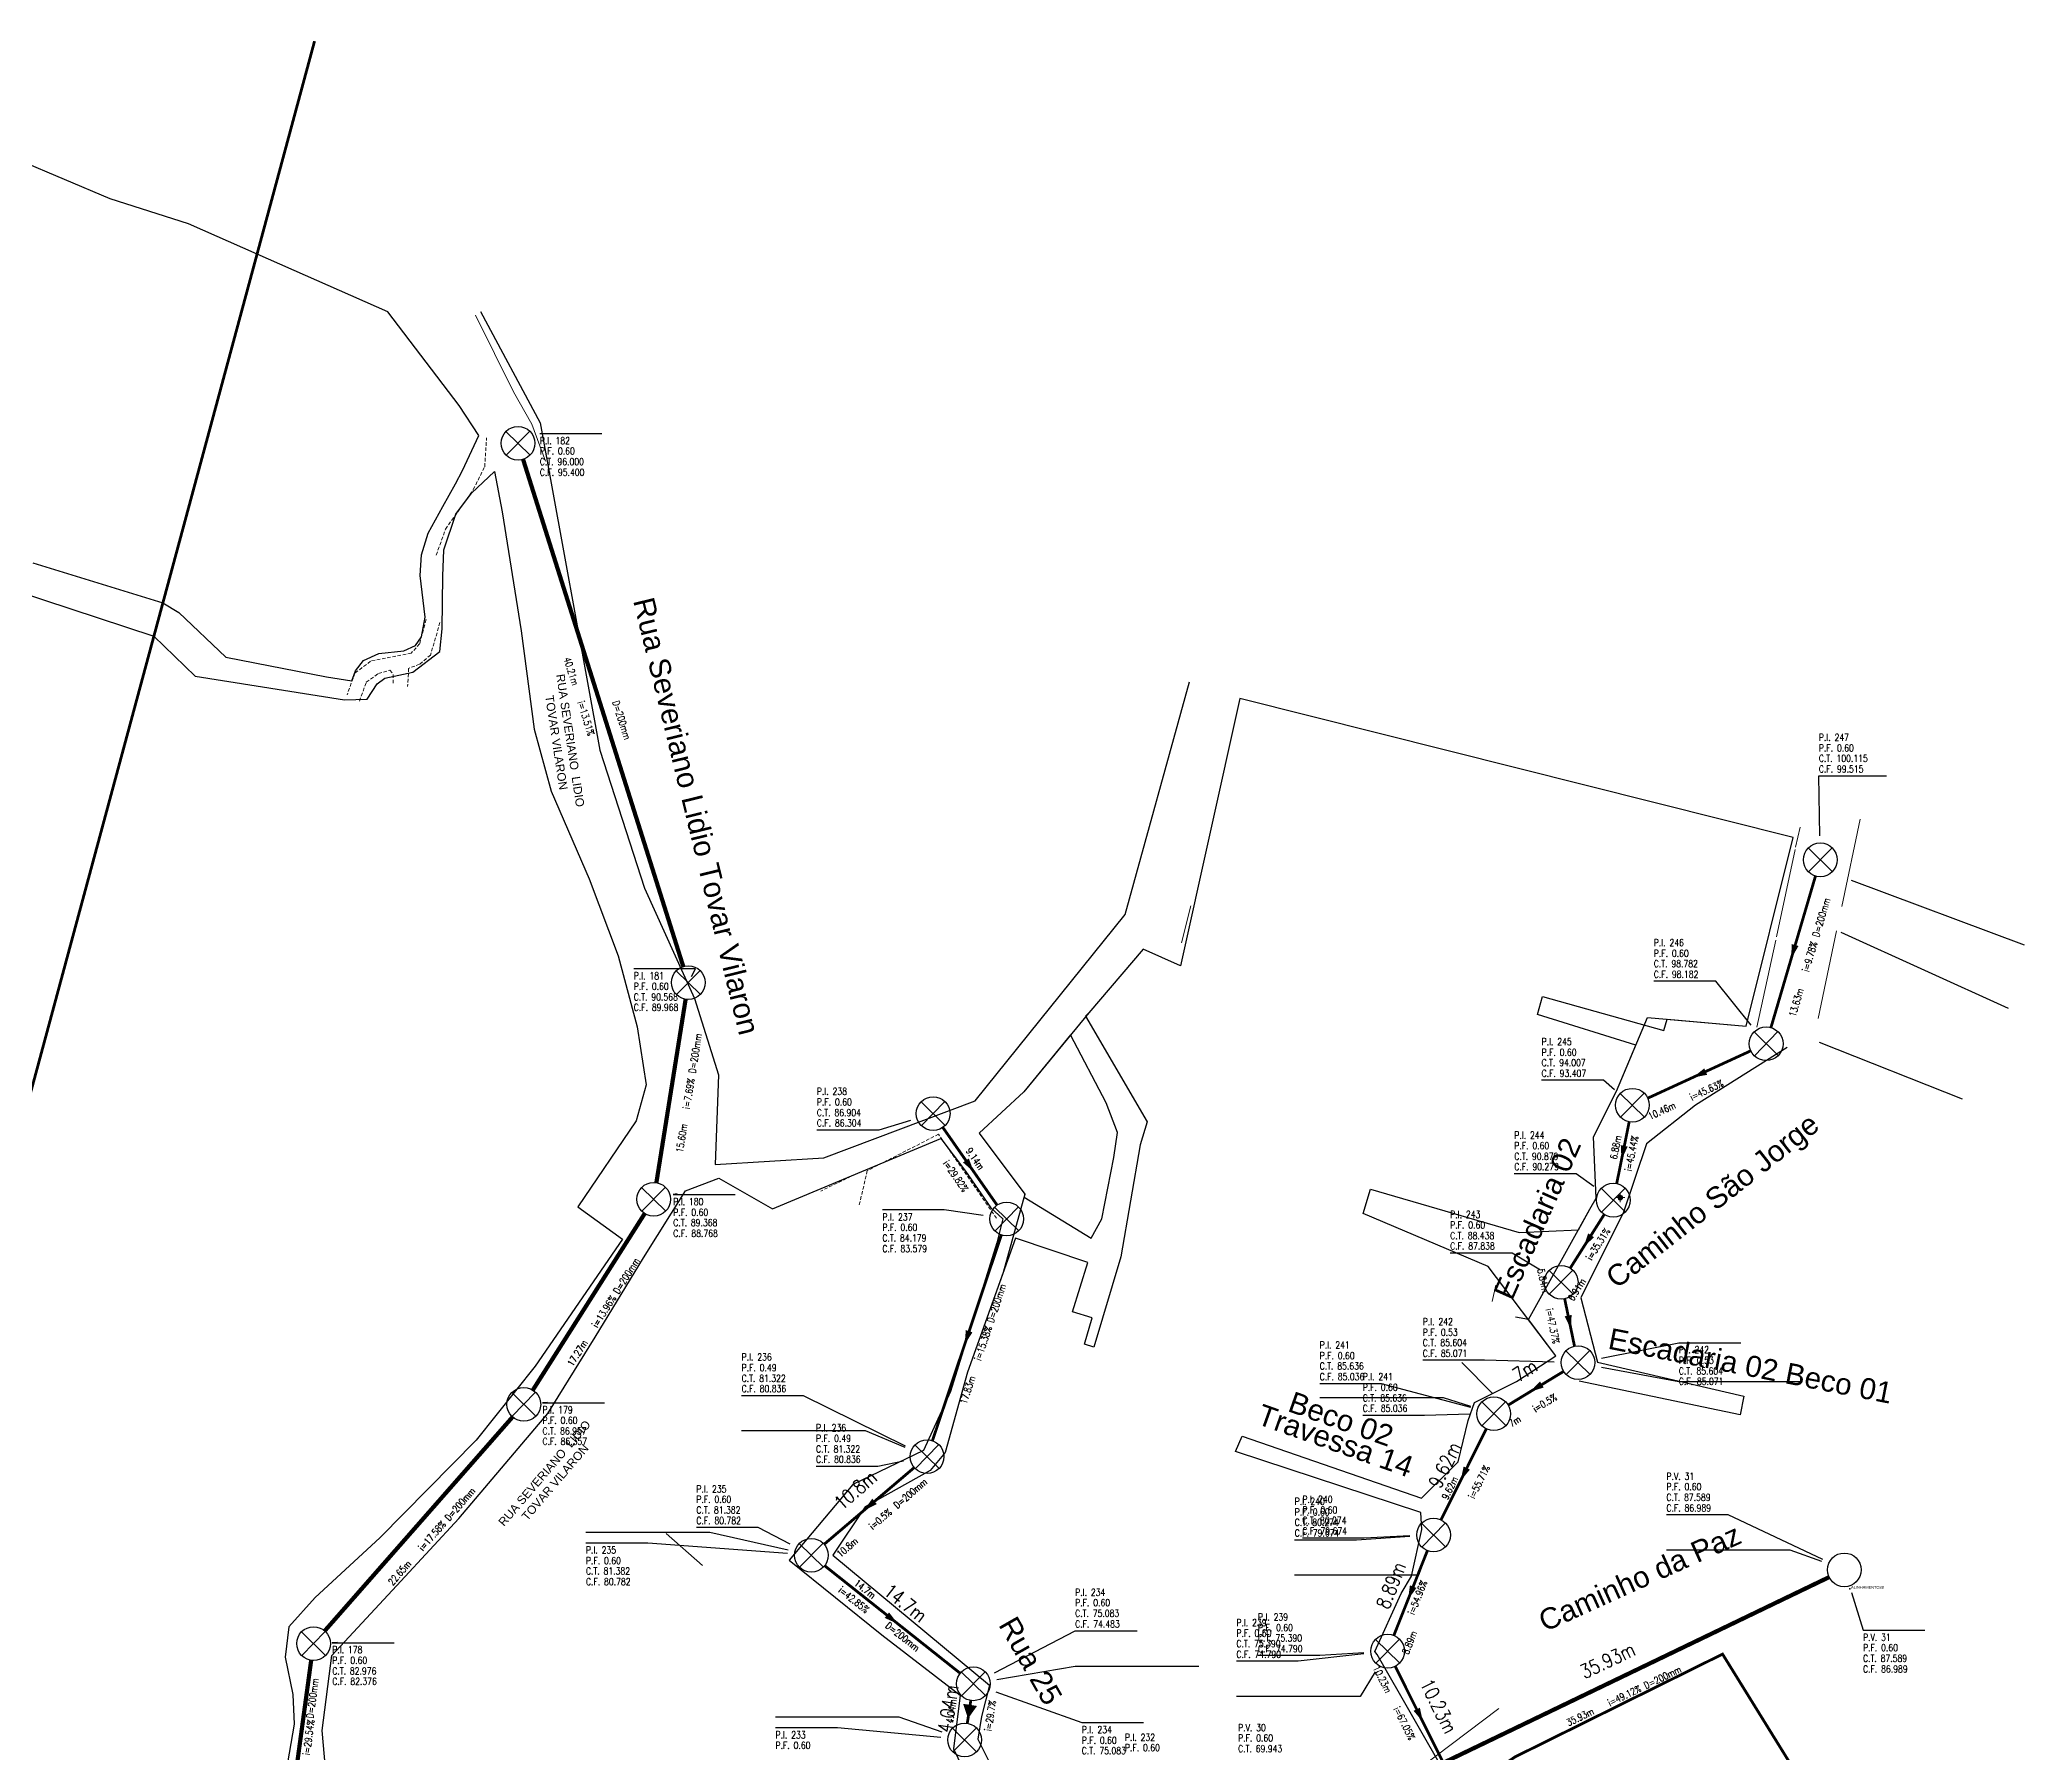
# Model space of a CAD drawing. Extents: x -289 to 361868, y -200 to 7352041.
# Drawn here: x 361727.3 to 361868.4, y 7351828.5 to 7351950.3 of the extents above; entities that cross this region are included whole.
import ezdxf
from ezdxf.enums import TextEntityAlignment as Align

# ---------------------------------------------------------------- set-up
doc = ezdxf.new("R2010")
doc.units = 0
for name, pattern in [('CONTINUO', [0]), ('DASHDOT2', [12.7, 6.35, -3.175, 0, -3.175]), ('HIDDEN', [0.375, 0.25, -0.125])]:
    doc.linetypes.add(name, pattern=pattern)
for name, color, linetype in [('A_Contorno Curvas de Nível', 3, 'Continuous'), ('PONTOS-Caixas - Esgoto_U', 1, 'Continuous'), ('PONTOS-CAIXAS_U', 1, 'Continuous'), ('PS_IND_COMPRIMENTO', 7, 'Continuous'), ('PS_IND_DIAMETRO', 7, 'Continuous'), ('PS_IND_FLUXO', 3, 'Continuous'), ('PS_IND_INCLINACAO', 7, 'Continuous'), ('PS_PONTOS_IDENTIFICACAO_LIN', 7, 'Continuous'), ('PS_PONTOS_IDENTIFICACAO_TXT', 7, 'Continuous'), ('quadrasultima', 250, 'Continuous'), ('Survey.td2', 7, 'Continuous'), ('Survey.td2_Mark', 7, 'Continuous'), ('TUBO_PVC', 1, 'Continuous'), ('ZZ-Carimbo Texto', 7, 'Continuous')]:
    doc.layers.add(name, color=color, linetype=linetype)
for name, color, linetype, lineweight in [('LT-CERCA', 2, 'ACAD_CERCA', 9), ('LT-CORRIMÃO-GUARDA-CORPO', 3, 'HIDDEN', 5), ('LT-GUIA', 2, 'DASHDOT2', 18), ('LT-LUMINÁRIA', 2, 'Continuous', 13), ('LT-PORTÃO', 6, 'Continuous', 5), ('LT-TALUDE-CRISTA', 32, 'CONTINUO', 9), ('LT-TEXTO-RUA', 170, 'Continuous', 15)]:
    doc.layers.add(name, color=color, linetype=linetype, lineweight=lineweight)
doc.styles.add('ARIAL', font='arial.ttf')
doc.styles.add('CARIMBO', font='arial.ttf', dxfattribs={"height": 2})
doc.styles.add('ROMANS', font='ROMANS.shx', dxfattribs={"height": 2})
doc.styles.get("Standard").update_dxf_attribs({"font": 'arial.ttf'})
doc.linetypes.add('ACAD_CERCA', pattern='A,25,-8,["x",Standard,S=5,R=0,X=-0.8,Y=-3],-8', length=41)

# ---------------------------------------------------------------- blocks, each defined once
blk = doc.blocks.new('LUMINARIA')
at = {"layer": 'LT-LUMINÁRIA'}
blk.add_hatch(color=256, dxfattribs=at).paths.add_polyline_path([(319797.65, 7393681.7), (319797.7, 7393682.05), (319797.65, 7393682.4), (319797.49, 7393682.71), (319797.24, 7393682.96), (319796.92, 7393683.12), (319796.58, 7393683.18), (319796.23, 7393683.12), (319795.91, 7393682.96), (319795.66, 7393682.71), (319795.5, 7393682.4), (319795.45, 7393682.05), (319795.5, 7393681.7), (319795.66, 7393681.39), (319795.91, 7393681.14), (319796.23, 7393680.98), (319796.58, 7393680.92), (319796.92, 7393680.98), (319797.24, 7393681.14), (319797.49, 7393681.39)])
for p, q in [((319794.4, 7393682.05), (319795.45, 7393682.05)), ((319796.58, 7393683.18), (319796.58, 7393684.22)), ((319796.58, 7393679.87), (319796.58, 7393680.92)), ((319797.7, 7393682.05), (319798.75, 7393682.05))]:
    blk.add_line(p, q, dxfattribs=at)
blk.add_ellipse((319796.58, 7393682.05), major_axis=(-0.798, 0.798), ratio=1, dxfattribs=at)
blk = doc.blocks.new('*U13', base_point=(4191.731, 1118.971))
for p, q in [((4191.559, 1119.139), (4191.902, 1118.803)), ((4191.898, 1119.143), (4191.563, 1118.8))]:
    blk.add_line(p, q)
blk.add_circle((4191.731, 1118.971), 0.24)
blk = doc.blocks.new('*U15', base_point=(361308.426, 7351550.49))
blk.add_circle((361308.426, 7351550.49), 0.24)
blk = doc.blocks.new('*U2995', base_point=(4191.731, 1118.971))
for p, q in [((4191.559, 1119.139), (4191.902, 1118.803)), ((4191.898, 1119.143), (4191.563, 1118.8))]:
    blk.add_line(p, q)
blk.add_circle((4191.731, 1118.971), 0.24)
blk = doc.blocks.new('*U2996', base_point=(4191.731, 1118.971))
for p, q in [((4191.559, 1119.139), (4191.902, 1118.803)), ((4191.898, 1119.143), (4191.563, 1118.8))]:
    blk.add_line(p, q)
blk.add_circle((4191.731, 1118.971), 0.24)
blk = doc.blocks.new('*U2997', base_point=(4191.731, 1118.971))
for p, q in [((4191.559, 1119.139), (4191.902, 1118.803)), ((4191.898, 1119.143), (4191.563, 1118.8))]:
    blk.add_line(p, q)
blk.add_circle((4191.731, 1118.971), 0.24)
blk = doc.blocks.new('*U2998', base_point=(4191.731, 1118.971))
for p, q in [((4191.559, 1119.139), (4191.902, 1118.803)), ((4191.898, 1119.143), (4191.563, 1118.8))]:
    blk.add_line(p, q)
blk.add_circle((4191.731, 1118.971), 0.24)
blk = doc.blocks.new('*U2999', base_point=(4191.731, 1118.971))
for p, q in [((4191.559, 1119.139), (4191.902, 1118.803)), ((4191.898, 1119.143), (4191.563, 1118.8))]:
    blk.add_line(p, q)
blk.add_circle((4191.731, 1118.971), 0.24)
blk = doc.blocks.new('*U3000', base_point=(4191.731, 1118.971))
for p, q in [((4191.559, 1119.139), (4191.902, 1118.803)), ((4191.898, 1119.143), (4191.563, 1118.8))]:
    blk.add_line(p, q)
blk.add_circle((4191.731, 1118.971), 0.24)
blk = doc.blocks.new('*U3001', base_point=(4191.731, 1118.971))
for p, q in [((4191.559, 1119.139), (4191.902, 1118.803)), ((4191.898, 1119.143), (4191.563, 1118.8))]:
    blk.add_line(p, q)
blk.add_circle((4191.731, 1118.971), 0.24)
blk = doc.blocks.new('*U3002', base_point=(4191.731, 1118.971))
for p, q in [((4191.559, 1119.139), (4191.902, 1118.803)), ((4191.898, 1119.143), (4191.563, 1118.8))]:
    blk.add_line(p, q)
blk.add_circle((4191.731, 1118.971), 0.24)
blk = doc.blocks.new('*U3007', base_point=(361308.426, 7351550.49))
blk.add_circle((361308.426, 7351550.49), 0.24)

msp = doc.modelspace()

# ---------------------------------------------------------------- linework, layer by layer
at = {"color": 251, "true_color": 0x636466, "const_width": 0.2}
msp.add_lwpolyline([(361782.29, 7351775.58), (361787.66, 7351772.02), (361792.26, 7351768.07), (361799.17, 7351761.78), (361800.62, 7351763.16), (361806.25, 7351757.17), (361812.8, 7351763.04), (361816.77, 7351759.04), (361829.23, 7351775.11), (361835.73, 7351785.21), (361844.55, 7351797.35), (361839.93, 7351802.6), (361855.81, 7351821.23), (361846.98, 7351835.5), (361832.22, 7351828.19), (361826.29, 7351824.15), (361820.37, 7351819.04), (361815.25, 7351814.41), (361813.6, 7351813.09), (361808.93, 7351809.21), (361800.27, 7351805.26), (361794.65, 7351800.7), (361792.89, 7351796.17), (361786.54, 7351784.1)], close=True, dxfattribs=at)
at = {"layer": 'A_Contorno Curvas de Nível', "color": 3, "const_width": 0.2}
msp.add_lwpolyline([(361746.85, 7351950.19), (361721.04, 7351854.62), (361653.39, 7351792.98), (361635.14, 7351749.99)], dxfattribs=at)
at = {"layer": 'LT-CERCA', "color": 0, "elevation": 85}
msp.add_lwpolyline([(361771.86, 7351844.07), (361774.44, 7351841.81)], dxfattribs=at)
at = {"layer": 'LT-CORRIMÃO-GUARDA-CORPO', "color": 0}
for points, elevation in [([(361755.5, 7351913.65), (361756.17, 7351915.49), (361758.14, 7351918.31), (361758.95, 7351919.93), (361759.08, 7351921.98)], 97.73), ([(361754.78, 7351909.06), (361754.32, 7351907.34), (361753.73, 7351906.68), (361750.83, 7351906.1), (361749.72, 7351905.25), (361749.16, 7351903.71)], 98.08), ([(361755.77, 7351908.85), (361755.09, 7351906.54), (361754.32, 7351905.89), (361753.54, 7351905.59), (361753.47, 7351904.31)], 98), ([(361750.04, 7351903.27), (361750.53, 7351904.62), (361751.39, 7351905.22), (361752.21, 7351905.46), (361752.45, 7351905.16), (361752.45, 7351904.42)], 102.81), ([(361795.34, 7351866.49), (361791.23, 7351872.47), (361786.16, 7351869.88), (361785.58, 7351867.4)], 84.2), ([(361785.02, 7351869.48), (361782.85, 7351868.43)], 87.22)]:
    msp.add_lwpolyline(points, dxfattribs=dict(at, elevation=elevation))
at = {"layer": 'LT-GUIA'}
for points, elevation in [([(361758.3, 7351930.7), (361761, 7351925.26), (361762.31, 7351922.95), (361763.27, 7351920.32)], 95.47), ([(361856.77, 7351894.88), (361855.09, 7351886.92), (361853.42, 7351879)], 101.66), ([(361849.42, 7351880.07), (361850.82, 7351886.51), (361852.17, 7351892.89), (361852.51, 7351894.31)], 99.64), ([(361808.5, 7351886.07), (361809.16, 7351888.71)], 94.29)]:
    msp.add_lwpolyline(points, dxfattribs=dict(at, elevation=elevation))
at = {"layer": 'LT-PORTÃO', "elevation": 83.67}
msp.add_lwpolyline([(361830.6, 7351860.58), (361830.86, 7351861.74)], dxfattribs=at)
at = {"layer": 'LT-TALUDE-CRISTA', "elevation": 68.59}
msp.add_lwpolyline([(361831.07, 7351831.64), (361822.07, 7351824.83), (361813.47, 7351818.53)], dxfattribs=at)
at = {"layer": 'PS_IND_FLUXO'}
for points in [[(361767.31, 7351902.61, 0.2, 0, 0), (361767.44, 7351902.23, 0, 0, 0)], [(361852.14, 7351885.92, 0.5, 0, 0), (361851.86, 7351884.96, 0, 0, 0)], [(361845.78, 7351876.92, 0.5, 0, 0), (361844.87, 7351876.5, 0, 0, 0)], [(361772.23, 7351875.75, 0.2, 0, 0), (361772.17, 7351875.35, 0, 0, 0)], [(361793.17, 7351870.6, 0.5, 0, 0), (361793.74, 7351869.78, 0, 0, 0)], [(361839.99, 7351871.64, 0.5, 0, 0), (361839.79, 7351870.66, 0, 0, 0)], [(361837.63, 7351865.28, 0.5, 0, 0), (361837.09, 7351864.44, 0, 0, 0)], [(361766.46, 7351860.72, 0.2, 0, 0), (361766.24, 7351860.38, 0, 0, 0)], [(361836, 7351859.57, 0.5, 0, 0), (361836.2, 7351858.59, 0, 0, 0)], [(361793.4, 7351858.46, 0.5, 0, 0), (361793.08, 7351857.51, 0, 0, 0)], [(361834.13, 7351854.67, 0.5, 0, 0), (361833.28, 7351854.15, 0, 0, 0)], [(361828.79, 7351848.73, 0.5, 0, 0), (361828.35, 7351847.83, 0, 0, 0)], [(361786.67, 7351846.36, 0.5, 0, 0), (361785.91, 7351845.71, 0, 0, 0)], [(361754.38, 7351844.9, 0.2, 0, 0), (361754.12, 7351844.6, 0, 0, 0)], [(361824.98, 7351840.3, 0.5, 0, 0), (361824.61, 7351839.37, 0, 0, 0)], [(361787.55, 7351838.27, 0.5, 0, 0), (361788.33, 7351837.65, 0, 0, 0)], [(361839.63, 7351833.79, 0.2, 0, 0), (361839.27, 7351833.61, 0, 0, 0)], [(361793.47, 7351831.89, 1, 0, 0), (361793.32, 7351830.91, 0, 0, 0)], [(361793.47, 7351831.89, 0.5, 0, 0), (361793.32, 7351830.91, 0, 0, 0)], [(361825.23, 7351831.58, 0.5, 0, 0), (361825.67, 7351830.68, 0, 0, 0)], [(361745.79, 7351829.02, 0.2, 0, 0), (361745.73, 7351828.62, 0, 0, 0)]]:
    msp.add_lwpolyline(points, format="xyseb", dxfattribs=at)
for points in [[(361834.77, 7351855.06), (361834.34, 7351854.8), (361832.64, 7351853.76)], [(361829.13, 7351849.4), (361828.9, 7351848.95), (361828.01, 7351847.16)], [(361787.25, 7351846.84), (361786.86, 7351846.52), (361785.34, 7351845.22)], [(361825.25, 7351841), (361825.07, 7351840.54), (361824.34, 7351838.68)], [(361786.96, 7351838.74), (361787.35, 7351838.43), (361788.92, 7351837.19)], [(361840.58, 7351834.24), (361840.13, 7351834.02), (361838.32, 7351833.16)], [(361824.89, 7351832.25), (361825.12, 7351831.8), (361826.01, 7351830.01)]]:
    msp.add_lwpolyline(points, dxfattribs=at)
at = {"layer": 'PS_PONTOS_IDENTIFICACAO_LIN', "linetype": 'Continuous'}
for points in [[(361762.87, 7351922.29), (361762.87, 7351922.29), (361767.27, 7351922.29)], [(361853.9, 7351893.68), (361853.83, 7351897.94), (361858.63, 7351897.94)], [(361853.9, 7351893.68), (361853.83, 7351897.94), (361858.63, 7351897.94)], [(361773.66, 7351883.69), (361773.95, 7351884.23), (361769.55, 7351884.23)], [(361849.01, 7351880.22), (361846.49, 7351883.34), (361842.09, 7351883.34)], [(361849.01, 7351880.22), (361846.49, 7351883.34), (361842.09, 7351883.34)], [(361839.29, 7351875.63), (361838.51, 7351876.3), (361834.11, 7351876.3)], [(361839.29, 7351875.63), (361838.51, 7351876.3), (361834.11, 7351876.3)], [(361789.22, 7351873.44), (361786.97, 7351872.76), (361782.57, 7351872.76)], [(361789.22, 7351873.44), (361786.97, 7351872.76), (361782.57, 7351872.76)], [(361837.82, 7351868.76), (361836.57, 7351869.65), (361832.17, 7351869.65)], [(361837.82, 7351868.76), (361836.57, 7351869.65), (361832.17, 7351869.65)], [(361772.63, 7351868.24), (361772.36, 7351868.17), (361776.76, 7351868.17)], [(361794.39, 7351866.69), (361791.63, 7351867.09), (361787.23, 7351867.09)], [(361794.39, 7351866.69), (361791.63, 7351867.09), (361787.23, 7351867.09)], [(361834.04, 7351862.81), (361832.01, 7351864.01), (361827.61, 7351864.01)], [(361834.04, 7351862.81), (361832.01, 7351864.01), (361827.61, 7351864.01)], [(361838.36, 7351856.55), (361843.87, 7351857.64), (361848.27, 7351857.64)], [(361835, 7351856.27), (361830.06, 7351856.39), (361825.66, 7351856.39)], [(361835, 7351856.27), (361830.06, 7351856.39), (361825.66, 7351856.39)], [(361838.37, 7351855.91), (361843.87, 7351854.89), (361852.67, 7351854.89)], [(361788.88, 7351850.29), (361781.62, 7351853.87), (361777.22, 7351853.87)], [(361829.07, 7351853.03), (361822.73, 7351854.73), (361818.33, 7351854.73)], [(361829.09, 7351853.11), (361827.13, 7351853.73), (361818.33, 7351853.73)], [(361763.42, 7351853.4), (361763.06, 7351853.37), (361767.46, 7351853.37)], [(361829.01, 7351852.55), (361825.79, 7351852.47), (361821.39, 7351852.47)], [(361829.01, 7351852.55), (361825.79, 7351852.47), (361821.39, 7351852.47)], [(361788.84, 7351850.19), (361786.02, 7351851.37), (361777.22, 7351851.37)], [(361788.74, 7351849.21), (361786.91, 7351848.84), (361782.51, 7351848.84)], [(361788.74, 7351849.21), (361786.91, 7351848.84), (361782.51, 7351848.84)], [(361854.1, 7351842.22), (361847.39, 7351845.4), (361842.99, 7351845.4)], [(361780.52, 7351842.9), (361774.95, 7351844.15), (361766.15, 7351844.15)], [(361780.67, 7351843.32), (361778.4, 7351844.5), (361774, 7351844.5)], [(361780.67, 7351843.32), (361778.4, 7351844.5), (361774, 7351844.5)], [(361824.73, 7351843.86), (361820.95, 7351843.61), (361816.55, 7351843.61)], [(361824.73, 7351843.9), (361821.5, 7351843.75), (361817.1, 7351843.75)], [(361824.73, 7351843.9), (361821.5, 7351843.75), (361817.1, 7351843.75)], [(361780.49, 7351842.66), (361770.55, 7351843.4), (361766.15, 7351843.4)], [(361825.82, 7351842.38), (361825.35, 7351841.11), (361816.55, 7351841.11)], [(361854.04, 7351842.08), (361851.79, 7351842.9), (361842.99, 7351842.9)], [(361856.14, 7351839.87), (361856.97, 7351837.2), (361861.37, 7351837.2)], [(361856.14, 7351839.87), (361856.97, 7351837.2), (361861.37, 7351837.2)], [(361795.21, 7351834.18), (361800.94, 7351837.15), (361805.34, 7351837.15)], [(361748.47, 7351836.33), (361748.11, 7351836.31), (361752.51, 7351836.31)], [(361821.48, 7351835.52), (361816.81, 7351834.99), (361812.41, 7351834.99)], [(361821.47, 7351835.6), (361818.34, 7351835.39), (361813.94, 7351835.39)], [(361821.47, 7351835.6), (361818.34, 7351835.39), (361813.94, 7351835.39)], [(361795.37, 7351833.69), (361800.94, 7351834.65), (361809.74, 7351834.65)], [(361822.28, 7351834.25), (361821.21, 7351832.49), (361812.41, 7351832.49)], [(361795.3, 7351832.82), (361801.41, 7351830.63), (361805.81, 7351830.63)], [(361795.3, 7351832.82), (361801.41, 7351830.63), (361805.81, 7351830.63)], [(361791.48, 7351829.96), (361788.43, 7351831.01), (361779.63, 7351831.01)], [(361791.39, 7351829.56), (361784.03, 7351830.26), (361779.63, 7351830.26)]]:
    msp.add_lwpolyline(points, dxfattribs=at)
at = {"layer": 'quadrasultima', "color": 5, "linetype": 'ByBlock', "lineweight": 30}
for points in [[(361726.82, 7351913.1), (361736.07, 7351910.26), (361737.2, 7351909.56), (361740.54, 7351906.39), (361747.71, 7351904.99), (361749.51, 7351904.71), (361749.77, 7351905.41), (361750.34, 7351906.15), (361751.41, 7351906.64), (361753.2, 7351906.85), (361754.04, 7351907.22), (361754.45, 7351907.84), (361754.72, 7351909.24), (361754.36, 7351912.19), (361754.46, 7351913.67), (361754.92, 7351915.21), (361755.98, 7351917.11), (361756.87, 7351918.71), (361757.37, 7351919.67), (361758.53, 7351922.15), (361757.13, 7351924.28), (361752.06, 7351930.94), (361742.76, 7351935.05), (361737.88, 7351937.2), (361732.32, 7351938.98), (361725.82, 7351941.72)], [(361726.82, 7351913.1), (361736.07, 7351910.26), (361737.2, 7351909.56), (361740.54, 7351906.39), (361747.71, 7351904.99), (361749.51, 7351904.71), (361749.77, 7351905.41), (361750.34, 7351906.15), (361751.41, 7351906.64), (361753.2, 7351906.85), (361754.04, 7351907.22), (361754.45, 7351907.84), (361754.72, 7351909.24), (361754.36, 7351912.19), (361754.46, 7351913.67), (361754.92, 7351915.21), (361755.98, 7351917.11), (361756.87, 7351918.71), (361757.37, 7351919.67), (361758.53, 7351922.15), (361757.13, 7351924.28), (361752.06, 7351930.94), (361742.76, 7351935.05), (361737.88, 7351937.2), (361732.32, 7351938.98), (361725.82, 7351941.72)], [(361725.56, 7351911.13), (361735.43, 7351907.89), (361738.35, 7351905.03), (361748.97, 7351903.36), (361750.6, 7351903.4), (361751.3, 7351904.49), (361751.85, 7351904.9), (361753.85, 7351905.32), (361755.76, 7351906.78), (361755.93, 7351908.4), (361755.97, 7351912.15), (361756.05, 7351914.02), (361756.89, 7351916.56), (361758.01, 7351918.06), (361759.64, 7351919.6), (361760.2, 7351916.73), (361761.55, 7351908.27), (361762.47, 7351901.28), (361763.68, 7351896.87), (361766.39, 7351890.62), (361768.45, 7351885.15), (361769.8, 7351880.1), (361770.44, 7351875.98), (361769.73, 7351873.42), (361765.57, 7351867.3), (361768.75, 7351865.01), (361762.53, 7351855.97), (361758.34, 7351850.72), (361751.5, 7351843.77), (361746.89, 7351839.53), (361745.03, 7351837.44), (361744.75, 7351835.29), (361745.3, 7351832.63), (361745.41, 7351830.51), (361744.58, 7351825.71)], [(361725.56, 7351911.13), (361735.43, 7351907.89), (361738.35, 7351905.03), (361748.97, 7351903.36), (361750.6, 7351903.4), (361751.3, 7351904.49), (361751.85, 7351904.9), (361753.85, 7351905.32), (361755.76, 7351906.78), (361755.93, 7351908.4), (361755.97, 7351912.15), (361756.05, 7351914.02), (361756.89, 7351916.56), (361758.01, 7351918.06), (361759.64, 7351919.6), (361760.2, 7351916.73), (361761.55, 7351908.27), (361762.47, 7351901.28), (361763.68, 7351896.87), (361766.39, 7351890.62), (361768.45, 7351885.15), (361769.8, 7351880.1), (361770.44, 7351875.98), (361769.73, 7351873.42), (361765.57, 7351867.3), (361768.75, 7351865.01), (361762.53, 7351855.97), (361758.34, 7351850.72), (361751.5, 7351843.77), (361746.89, 7351839.53), (361745.03, 7351837.44), (361744.75, 7351835.29), (361745.3, 7351832.63), (361745.41, 7351830.51), (361744.58, 7351825.71)], [(361827.5, 7351826.61), (361822.42, 7351835.48), (361822.25, 7351835.68), (361824.13, 7351839.8), (361824.87, 7351841.05), (361825.59, 7351844.35), (361825.53, 7351845.58), (361812.35, 7351849.9), (361812.81, 7351851), (361825.57, 7351846.59), (361828.18, 7351849.17), (361828.89, 7351852.11), (361829.35, 7351853.39), (361832.32, 7351854.89), (361835.12, 7351856.71), (361830.32, 7351863.07), (361821.43, 7351866.82), (361821.94, 7351868.55), (361832.51, 7351865.48), (361836.73, 7351865.66), (361837.55, 7351867.14), (361837.98, 7351867.91), (361837.79, 7351872.29), (361839.43, 7351875.54), (361840.82, 7351878.81), (361833.81, 7351880.99), (361834.17, 7351882.27), (361842.8, 7351879.85), (361843.03, 7351880.65), (361848.67, 7351880.14), (361851.99, 7351893.56), (361812.66, 7351903.46), (361808.43, 7351884.45), (361805.78, 7351885.62), (361801.91, 7351881.1), (361801.67, 7351880.86), (361806.07, 7351873.36), (361805.57, 7351871.71), (361804.19, 7351863.75), (361802.26, 7351857.32), (361801.6, 7351857.55), (361802.15, 7351859.41), (361800.75, 7351859.85), (361801.84, 7351863.34), (361796.7, 7351865.07), (361793.29, 7351855.56), (361791.69, 7351849.83), (361790.63, 7351848.56), (361786.01, 7351845.98), (361783.7, 7351842.53), (361794.84, 7351833.29), (361794.29, 7351831.06), (361794.02, 7351829.46), (361796.3, 7351824.9)], [(361827.5, 7351826.61), (361822.42, 7351835.48), (361822.25, 7351835.68), (361824.13, 7351839.8), (361824.87, 7351841.05), (361825.59, 7351844.35), (361825.53, 7351845.58), (361812.35, 7351849.9), (361812.81, 7351851), (361825.57, 7351846.59), (361828.18, 7351849.17), (361828.89, 7351852.11), (361829.35, 7351853.39), (361832.32, 7351854.89), (361835.12, 7351856.71), (361833.17, 7351859.29), (361837.55, 7351867.14), (361837.98, 7351867.91), (361837.79, 7351872.29), (361839.43, 7351875.54), (361841.65, 7351880.77), (361848.67, 7351880.14), (361851.99, 7351893.56), (361812.66, 7351903.46), (361808.43, 7351884.45), (361805.78, 7351885.62), (361801.91, 7351881.1), (361797.29, 7351875.49), (361794.12, 7351872.55), (361797.37, 7351868.2), (361795.83, 7351862.64), (361793.29, 7351855.56), (361791.69, 7351849.83), (361790.63, 7351848.56), (361786.01, 7351845.98), (361783.7, 7351842.53), (361794.84, 7351833.29), (361794.29, 7351831.06), (361794.02, 7351829.46), (361796.3, 7351824.9)], [(361851.57, 7351878.63), (361845.06, 7351874.53), (361841.57, 7351871.79), (361839.93, 7351866.93), (361836.91, 7351860.84), (361838.08, 7351856.25), (361848.5, 7351853.84), (361848.24, 7351852.51), (361836.79, 7351854.91)], [(361747.63, 7351827.4), (361747.39, 7351830.07), (361748.08, 7351835.4), (361752.99, 7351840.69), (361757.11, 7351845.15), (361763.45, 7351852.62), (361766.81, 7351858.04), (361770.25, 7351863.67), (361773.24, 7351868.44), (361775.6, 7351869.35), (361779.42, 7351867.17), (361791.38, 7351872.17), (361793.14, 7351869.85), (361794.94, 7351867.24), (361795.8, 7351866.44), (361795.38, 7351864.74), (361792.08, 7351854.17), (361790.15, 7351849.97), (361785.13, 7351847.55), (361780.59, 7351842.19), (361787.2, 7351836.87), (361792.76, 7351832.58), (361792.28, 7351828.77), (361795.91, 7351821.22)], [(361747.63, 7351827.4), (361747.39, 7351830.07), (361748.08, 7351835.4), (361752.99, 7351840.69), (361757.11, 7351845.15), (361763.45, 7351852.62), (361766.81, 7351858.04), (361770.25, 7351863.67), (361773.24, 7351868.44), (361775.6, 7351869.35), (361779.42, 7351867.17), (361791.38, 7351872.17), (361793.14, 7351869.85), (361794.94, 7351867.24), (361795.8, 7351866.44), (361795.38, 7351864.74), (361792.08, 7351854.17), (361790.15, 7351849.97), (361785.13, 7351847.55), (361780.59, 7351842.19), (361787.2, 7351836.87), (361792.76, 7351832.58), (361792.28, 7351828.77), (361795.91, 7351821.22)], [(361855.81, 7351821.23), (361846.98, 7351835.5), (361832.22, 7351828.19)]]:
    msp.add_lwpolyline(points, dxfattribs=at)
at = {"layer": 'quadrasultima', "color": 5, "linetype": 'ByBlock', "lineweight": 30, "elevation": 95.51}
msp.add_lwpolyline([(361758.66, 7351930.97), (361762.89, 7351923.04), (361767.14, 7351899.78), (361770.32, 7351889.96), (361773.87, 7351882.12), (361775.58, 7351876.68), (361775.34, 7351870.32), (361783.06, 7351870.78), (361793.82, 7351874.85), (361804.5, 7351888.09), (361809.06, 7351904.63)], dxfattribs=at)
msp.add_lwpolyline([(361758.66, 7351930.97), (361762.89, 7351923.04), (361767.14, 7351899.78), (361770.32, 7351889.96), (361773.87, 7351882.12), (361775.58, 7351876.68), (361775.34, 7351870.32), (361783.06, 7351870.78), (361793.82, 7351874.85), (361804.5, 7351888.09), (361809.06, 7351904.63)], dxfattribs=at)
at = {"layer": 'quadrasultima', "flags": 128}
for points in [[(361856.13, 7351890.53), (361868.44, 7351885.94)], [(361855.4, 7351886.83), (361867.29, 7351881.44)], [(361853.85, 7351879.02), (361864.02, 7351874.98)], [(361833.17, 7351859.29), (361832.25, 7351859.47)], [(361830.63, 7351854.04), (361828.45, 7351856.23)]]:
    msp.add_lwpolyline(points, dxfattribs=at)
at = {"layer": 'quadrasultima', "color": 5, "linetype": 'ByBlock', "lineweight": 30}
msp.add_lwpolyline([(361797.31, 7351867.99), (361802.07, 7351865.07), (361802.83, 7351866.46), (361803.69, 7351870.82), (361803.94, 7351872.59), (361803.15, 7351874.69), (361800.62, 7351879.53), (361797.29, 7351875.49), (361794.12, 7351872.55), (361797.37, 7351868.2)], close=True, dxfattribs=at)
at = {"layer": 'Survey.td2'}
msp.add_point((361856.04, 7351840.15, 64.72), dxfattribs=at)
msp.add_point((361856.04, 7351840.15, 64.72), dxfattribs=at)
at = {"layer": 'TUBO_PVC', "linetype": 'Continuous'}
for points, const_width in [([(361773.07, 7351884.4), (361761.68, 7351920.45)], 0.3), ([(361850.42, 7351880.05), (361853.59, 7351890.83)], 0.2), ([(361771.16, 7351869.03), (361773.24, 7351882.07)], 0.3), ([(361841.66, 7351875.03), (361848.99, 7351878.4)], 0.2), ([(361839.45, 7351868.95), (361840.34, 7351873.35)], 0.2), ([(361795.39, 7351867.42), (361791.53, 7351872.95)], 0.2), ([(361762.37, 7351854.27), (361770.33, 7351866.83)], 0.3), ([(361836.15, 7351862.95), (361838.57, 7351866.77)], 0.2), ([(361790.79, 7351850.67), (361795.69, 7351865.3)], 0.2), ([(361836.45, 7351857.4), (361835.75, 7351860.77)], 0.2), ([(361831.74, 7351853.21), (361835.67, 7351855.6)], 0.2), ([(361747.57, 7351837.15), (361760.93, 7351852.36)], 0.3), ([(361826.96, 7351845.05), (361830.18, 7351851.52)], 0.2), ([(361783.09, 7351843.31), (361789.49, 7351848.76)], 0.2), ([(361823.6, 7351836.82), (361825.99, 7351842.86)], 0.2), ([(361792.76, 7351834.14), (361783.12, 7351841.79)], 0.2), ([(361744.91, 7351822.59), (361746.61, 7351835.06)], 0.3), ([(361827.2, 7351827.62), (361823.7, 7351834.63)], 0.2), ([(361793.27, 7351830.59), (361793.52, 7351832.21)], 0.2)]:
    msp.add_lwpolyline(points, dxfattribs=dict(at, const_width=const_width))
for points in [[(361831.74, 7351853.21), (361835.67, 7351855.6)], [(361826.96, 7351845.05), (361830.18, 7351851.52)], [(361783.09, 7351843.31), (361789.49, 7351848.76)], [(361823.6, 7351836.82), (361825.99, 7351842.86)], [(361792.76, 7351834.14), (361783.12, 7351841.79)], [(361827.2, 7351827.62), (361823.7, 7351834.63)], [(361793.27, 7351830.59), (361793.52, 7351832.21)]]:
    msp.add_lwpolyline(points, dxfattribs=at)
at = {"layer": 'TUBO_PVC', "const_width": 0.3}
msp.add_lwpolyline([(361824.34, 7351826.43), (361854.55, 7351840.97)], dxfattribs=at)
at = {"layer": 'TUBO_PVC'}
msp.add_lwpolyline([(361824.34, 7351826.43), (361854.55, 7351840.97)], dxfattribs=at)

# ---------------------------------------------------------------- block references
at = {"layer": 'LT-LUMINÁRIA', "xscale": 0.1463980037212967, "yscale": 0.1463980037212967, "zscale": 0.1463980037212967}
msp.add_blockref('LUMINARIA', (315022.12, 6269447.67, 90.57), dxfattribs=at)
at = {"layer": 'PONTOS-Caixas - Esgoto_U', "xscale": 5, "yscale": 5, "zscale": 5}
for name, p in [('*U13', (361761.32, 7351921.6)), ('*U13', (361853.93, 7351891.98)), ('*U13', (361773.43, 7351883.25)), ('*U13', (361850.08, 7351878.9)), ('*U13', (361790.84, 7351873.93)), ('*U13', (361840.57, 7351874.53)), ('*U13', (361770.97, 7351867.84)), ('*U13', (361839.21, 7351867.78)), ('*U13', (361796.07, 7351866.44)), ('*U13', (361835.5, 7351861.94)), ('*U13', (361836.7, 7351856.23)), ('*U3002', (361836.7, 7351856.23)), ('*U13', (361761.73, 7351853.26)), ('*U13', (361830.71, 7351852.59)), ('*U3001', (361830.71, 7351852.59)), ('*U13', (361790.41, 7351849.54)), ('*U2998', (361790.41, 7351849.54)), ('*U13', (361826.43, 7351843.97)), ('*U3000', (361826.43, 7351843.97)), ('*U13', (361782.18, 7351842.53)), ('*U2997', (361782.18, 7351842.53)), ('*U13', (361746.78, 7351836.25)), ('*U13', (361823.16, 7351835.71)), ('*U2999', (361823.16, 7351835.71)), ('*U13', (361793.7, 7351833.39)), ('*U2996', (361793.7, 7351833.39)), ('*U13', (361793.08, 7351829.4)), ('*U2995', (361793.08, 7351829.4))]:
    msp.add_blockref(name, p, dxfattribs=at)
at = {"layer": 'PONTOS-CAIXAS_U', "xscale": 5, "yscale": 5, "zscale": 5}
for name in ['*U15', '*U3007']:
    msp.add_blockref(name, (361855.64, 7351841.49), dxfattribs=at)

# ---------------------------------------------------------------- texts
at = {"layer": 'LT-TEXTO-RUA', "ltscale": 4, "char_height": 0.6, "attachment_point": 1, "style": 'ARIAL'}
for insert, rotation in [((361764.62, 7351905.23), 278.6252), ((361759.87, 7351844.93, 1487.01), 49.4945)]:
    msp.add_mtext('\\pxqc;RUA SEVERIANO  LIDIO\\PTOVAR VILARON', dxfattribs=dict(at, insert=insert, rotation=rotation))
at = {"layer": 'PS_IND_COMPRIMENTO', "style": 'ROMANS', "width": 0.8}
for s, height, rotation, p in [('40.21m', 0.5, 287.5249, (361765.11, 7351905.38)), ('13.63m', 0.5, 73.6156, (361852.22, 7351881.83)), ('10.46m', 0.5, 24.7155, (361842.66, 7351874.14)), ('15.60m', 0.5, 80.9505, (361772.96, 7351872.19)), ('6.88m', 0.5, 78.573, (361839.38, 7351871.53)), ('9.14m', 0.5, 304.9085, (361793.83, 7351870.72)), ('5.84m', 0.5, 281.7764, (361834.23, 7351862.06)), ('6.91m', 0.5, 57.5767, (361836.62, 7351861.42)), ('17.27m', 0.5, 57.617, (361765.55, 7351856.91)), ('17.83m', 0.5, 71.469, (361793.29, 7351854.28)), ('7m', 1, 31.276, (361832.92, 7351855.69)), ('7m', 0.5, 31.276, (361832.2, 7351852.06)), ('9.62m', 1, 63.5536, (361827.23, 7351848.95)), ('10.8m', 1, 40.4158, (361785.32, 7351847.18)), ('9.62m', 0.5, 63.5536, (361827.59, 7351847.31)), ('10.8m', 0.5, 40.4158, (361784.73, 7351843.09)), ('22.65m', 0.5, 48.6957, (361752.9, 7351841.28)), ('8.89m', 1, 68.4725, (361823.4, 7351840.39)), ('14.7m', 0.5, 321.5773, (361786, 7351840.12)), ('14.7m', 1, 321.5773, (361788.87, 7351839.14)), ('8.89m', 0.5, 68.4725, (361824.72, 7351836.32)), ('35.93m', 1, 25.7032, (361838.8, 7351835.05)), ('10.23m', 0.5, 296.5382, (361822.79, 7351833.71)), ('4.04m', 1, 81.23, (361791.91, 7351831.63)), ('10.23m', 1, 296.5382, (361826.79, 7351831.8)), ('4.04m', 0.5, 81.23, (361792.14, 7351831.44)), ('35.93m', 0.5, 25.7032, (361836.85, 7351831.03))]:
    msp.add_text(s, height=height, rotation=rotation, dxfattribs=at).set_placement(p, align=Align.MIDDLE_CENTER)
at = {"layer": 'PS_IND_DIAMETRO', "style": 'ROMANS', "width": 0.8}
for rotation, p in [(287.5249, (361768.69, 7351901.92)), (73.6156, (361854, 7351887.88)), (80.9505, (361773.92, 7351878.21)), (57.617, (361769.03, 7351862.4)), (71.469, (361795.35, 7351860.44)), (48.6957, (361757.19, 7351846.16)), (40.4158, (361789.22, 7351846.92)), (321.5773, (361788.67, 7351836.74)), (25.7032, (361842.71, 7351833.85)), (82.2063, (361746.7, 7351832.36))]:
    msp.add_text('D=200mm', height=0.5, rotation=rotation, dxfattribs=at).set_placement(p, align=Align.MIDDLE_CENTER)
at = {"layer": 'PS_IND_INCLINACAO', "style": 'ROMANS', "width": 0.8}
for s, rotation, p in [('i=13.51%', 287.5249, (361766.16, 7351902.04)), ('i=9.78%', 73.6156, (361853.18, 7351885.1)), ('i=7.69%', 80.9505, (361773.46, 7351875.35)), ('i=45.63%', 24.7155, (361845.84, 7351875.6)), ('i=45.44%', 78.573, (361840.51, 7351871.1)), ('i=29.82%', 304.9085, (361792.45, 7351869.49)), ('i=35.31%', 57.5767, (361838.13, 7351864.65)), ('i=13.96%', 57.617, (361767.43, 7351859.87)), ('i=47.37%', 281.7764, (361834.9, 7351858.83)), ('i=15.38%', 71.469, (361794.4, 7351857.6)), ('i=0.5%', 31.276, (361834.34, 7351853.36)), ('i=55.71%', 63.5536, (361829.67, 7351847.74)), ('i=0.5%', 40.4158, (361787.09, 7351845.1)), ('i=17.58%', 48.6957, (361755.21, 7351843.91)), ('i=42.85%', 321.5773, (361785.2, 7351839.36)), ('i=54.96%', 68.4725, (361825.29, 7351839.53)), ('i=49.12%', 25.7032, (361840, 7351832.55)), ('i=29.7%', 81.23, (361794.9, 7351831.12)), ('i=67.05%', 296.5382, (361824.35, 7351830.58)), ('i=29.54%', 82.2063, (361746.43, 7351829.58))]:
    msp.add_text(s, height=0.5, rotation=rotation, dxfattribs=at).set_placement(p, align=Align.MIDDLE_CENTER)
at = {"layer": 'PS_PONTOS_IDENTIFICACAO_TXT', "style": 'ROMANS', "width": 0.8}
for s, p in [('P.I. 182', (361762.87, 7351921.54)), ('C.T. 96.000', (361762.87, 7351920.04)), ('P.F. 0.60', (361762.87, 7351920.79)), ('C.F. 95.400', (361762.87, 7351919.29)), ('P.I. 247', (361853.83, 7351900.44)), ('C.T. 100.115', (361853.83, 7351898.94)), ('P.F. 0.60', (361853.83, 7351899.69)), ('C.F. 99.515', (361853.83, 7351898.19)), ('P.I. 246', (361842.09, 7351885.84)), ('C.T. 98.782', (361842.09, 7351884.34)), ('P.F. 0.60', (361842.09, 7351885.09)), ('P.I. 181', (361769.55, 7351883.48)), ('C.F. 98.182', (361842.09, 7351883.59)), ('C.T. 90.568', (361769.55, 7351881.98)), ('P.F. 0.60', (361769.55, 7351882.73)), ('C.F. 89.968', (361769.55, 7351881.23)), ('P.I. 245', (361834.11, 7351878.8)), ('C.T. 94.007', (361834.11, 7351877.3)), ('P.F. 0.60', (361834.11, 7351878.05)), ('C.F. 93.407', (361834.11, 7351876.55)), ('P.I. 238', (361782.57, 7351875.26)), ('P.F. 0.60', (361782.57, 7351874.51)), ('C.T. 86.904', (361782.57, 7351873.76)), ('C.F. 86.304', (361782.57, 7351873.01)), ('P.I. 244', (361832.17, 7351872.15)), ('C.T. 90.879', (361832.17, 7351870.65)), ('P.F. 0.60', (361832.17, 7351871.4)), ('C.F. 90.279', (361832.17, 7351869.9)), ('P.I. 180', (361772.36, 7351867.42)), ('C.T. 89.368', (361772.36, 7351865.92)), ('P.F. 0.60', (361772.36, 7351866.67)), ('P.I. 237', (361787.23, 7351866.34)), ('P.I. 243', (361827.61, 7351866.51)), ('C.F. 88.768', (361772.36, 7351865.17)), ('C.T. 84.179', (361787.23, 7351864.84)), ('P.F. 0.60', (361787.23, 7351865.59)), ('C.T. 88.438', (361827.61, 7351865.01)), ('P.F. 0.60', (361827.61, 7351865.76)), ('C.F. 83.579', (361787.23, 7351864.09)), ('C.F. 87.838', (361827.61, 7351864.26)), ('P.I. 242', (361825.66, 7351858.89)), ('P.F. 0.53', (361825.66, 7351858.14)), ('P.I. 236', (361777.22, 7351856.37)), ('P.I. 241', (361818.33, 7351857.23)), ('P.F. 0.60', (361818.33, 7351856.48)), ('C.T. 85.604', (361825.66, 7351857.39)), ('C.F. 85.071', (361825.66, 7351856.64)), ('P.I. 242', (361843.87, 7351856.89)), ('P.F. 0.53', (361843.87, 7351856.14)), ('C.T. 81.322', (361777.22, 7351854.87)), ('P.F. 0.49', (361777.22, 7351855.62)), ('C.T. 85.636', (361818.33, 7351855.73)), ('C.F. 85.036', (361818.33, 7351854.98)), ('P.I. 241', (361821.39, 7351854.97)), ('C.T. 85.604', (361843.87, 7351855.39)), ('C.F. 85.071', (361843.87, 7351854.64)), ('C.F. 80.836', (361777.22, 7351854.12)), ('C.T. 85.636', (361821.39, 7351853.47)), ('P.F. 0.60', (361821.39, 7351854.22)), ('P.I. 179', (361763.06, 7351852.62)), ('P.F. 0.60', (361763.06, 7351851.87)), ('C.F. 85.036', (361821.39, 7351852.72)), ('C.T. 86.957', (361763.06, 7351851.12)), ('C.F. 86.357', (361763.06, 7351850.37)), ('P.I. 236', (361782.51, 7351851.34)), ('P.F. 0.49', (361782.51, 7351850.59)), ('C.T. 81.322', (361782.51, 7351849.84)), ('C.F. 80.836', (361782.51, 7351849.09)), ('P.V. 31', (361842.99, 7351847.9)), ('P.I. 235', (361774, 7351847)), ('P.F. 0.60', (361774, 7351846.25)), ('P.I. 240', (361817.1, 7351846.25)), ('C.T. 87.589', (361842.99, 7351846.4)), ('P.F. 0.60', (361842.99, 7351847.15)), ('C.T. 81.382', (361774, 7351845.5)), ('C.F. 80.782', (361774, 7351844.75)), ('P.I. 240', (361816.55, 7351846.11)), ('P.F. 0.60', (361816.55, 7351845.36)), ('C.T. 80.274', (361817.1, 7351844.75)), ('P.F. 0.60', (361817.1, 7351845.5)), ('C.F. 86.989', (361842.99, 7351845.65)), ('C.T. 80.274', (361816.55, 7351844.61)), ('C.F. 79.674', (361816.55, 7351843.86)), ('C.F. 79.674', (361817.1, 7351844)), ('P.I. 235', (361766.15, 7351842.65)), ('P.F. 0.60', (361766.15, 7351841.9)), ('C.T. 81.382', (361766.15, 7351841.15)), ('C.F. 80.782', (361766.15, 7351840.4)), ('P.I. 234', (361800.94, 7351839.65)), ('C.T. 75.083', (361800.94, 7351838.15)), ('P.F. 0.60', (361800.94, 7351838.9)), ('P.I. 239', (361813.94, 7351837.89)), ('C.F. 74.483', (361800.94, 7351837.4)), ('P.I. 239', (361812.41, 7351837.49)), ('P.F. 0.60', (361812.41, 7351836.74)), ('C.T. 75.390', (361813.94, 7351836.39)), ('P.F. 0.60', (361813.94, 7351837.14)), ('P.V. 31', (361856.97, 7351836.45)), ('P.I. 178', (361748.11, 7351835.56)), ('C.T. 75.390', (361812.41, 7351835.99)), ('C.F. 74.790', (361812.41, 7351835.24)), ('C.F. 74.790', (361813.94, 7351835.64)), ('C.T. 87.589', (361856.97, 7351834.95)), ('P.F. 0.60', (361856.97, 7351835.7)), ('C.T. 82.976', (361748.11, 7351834.06)), ('P.F. 0.60', (361748.11, 7351834.81)), ('C.F. 86.989', (361856.97, 7351834.2)), ('C.F. 82.376', (361748.11, 7351833.31)), ('P.I. 233', (361779.63, 7351829.51)), ('P.I. 234', (361801.41, 7351829.88)), ('P.I. 232', (361804.48, 7351829.34)), ('P.V. 30', (361812.53, 7351830.03)), ('P.F. 0.60', (361812.53, 7351829.28)), ('P.F. 0.60', (361779.63, 7351828.76)), ('C.T. 75.083', (361801.41, 7351828.38)), ('P.F. 0.60', (361801.41, 7351829.13)), ('P.F. 0.60', (361804.48, 7351828.59)), ('C.T. 69.943', (361812.53, 7351828.53))]:
    msp.add_text(s, height=0.5, dxfattribs=at).set_placement(p)
at = {"layer": 'Survey.td2_Mark'}
msp.add_text(' ALINHAMENTO28', height=0.2, dxfattribs=at).set_placement((361856.04, 7351840.15, 64.72))
msp.add_text(' ALINHAMENTO28', height=0.2, dxfattribs=at).set_placement((361856.04, 7351840.15, 64.72))
at = {"layer": 'ZZ-Carimbo Texto', "style": 'CARIMBO'}
for s, rotation, p in [('Rua Severiano Lidio Tovar Vilaron', 283.7195, (361774.01, 7351895.09)), ('Rua Severiano Lidio Tovar Vilaron', 283.7195, (361774.01, 7351895.09)), ('Rua Severiano Lidio Tovar Vilaron', 283.7195, (361774.01, 7351895.09)), ('Caminho São Jorge', 38.2316, (361846.25, 7351867.75)), ('Escadaria 02', 66.1181, (361833.8, 7351866.47)), ('Escadaria 02 Beco 01', 348.9574, (361848.97, 7351856)), ('Beco 02', 340.4509, (361819.85, 7351852.22)), ('Travessa 14', 340.4509, (361819.45, 7351850.68)), ('Travessa 14', 340.4509, (361819.45, 7351850.68)), ('Travessa 14', 340.4509, (361819.45, 7351850.68)), ('Caminho da Paz', 24.3352, (361841.09, 7351840.94)), ('Rua 25', 299.7009, (361797.78, 7351835.03)), ('Rua 25', 299.7009, (361797.78, 7351835.03)), ('Rua 25', 299.7009, (361797.78, 7351835.03))]:
    msp.add_text(s, height=1.5, rotation=rotation, dxfattribs=at).set_placement(p, align=Align.MIDDLE_CENTER)

doc.saveas('drawing.dxf')
